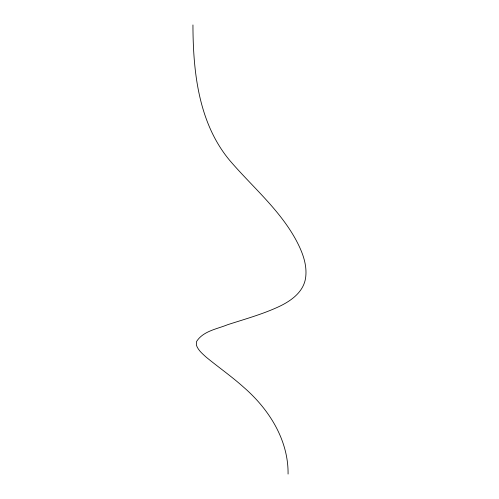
<?xml version="1.0" encoding="UTF-8"?>
<svg xmlns="http://www.w3.org/2000/svg" width="499" height="499" viewBox="0 0 499 499"><rect width="100%" height="100%" fill="white"/><g stroke="black" fill="none" stroke-linecap="round" stroke-linejoin="round"><path stroke-width="0.75" d="M288.073 474.05C288.478 439.806 268.842 409.018 243.68 387.255C231.767 376.552 218.631 367.37 206.262 357.228C202.376 353.685 198.022 350.155 196.332 344.977L196.544 341.553C203.099 331.037 216.984 329.059 227.675 324.693C244.666 319.192 261.969 314.426 278.236 306.947C290.268 301.396 302.949 292.745 305.469 278.766C307.721 265.044 302.238 251.552 295.851 239.695C279.053 209 251.827 186.37 229.44 160.085C198.471 122.648 193.076 71.762 192.945 24.95"/></g></svg>
